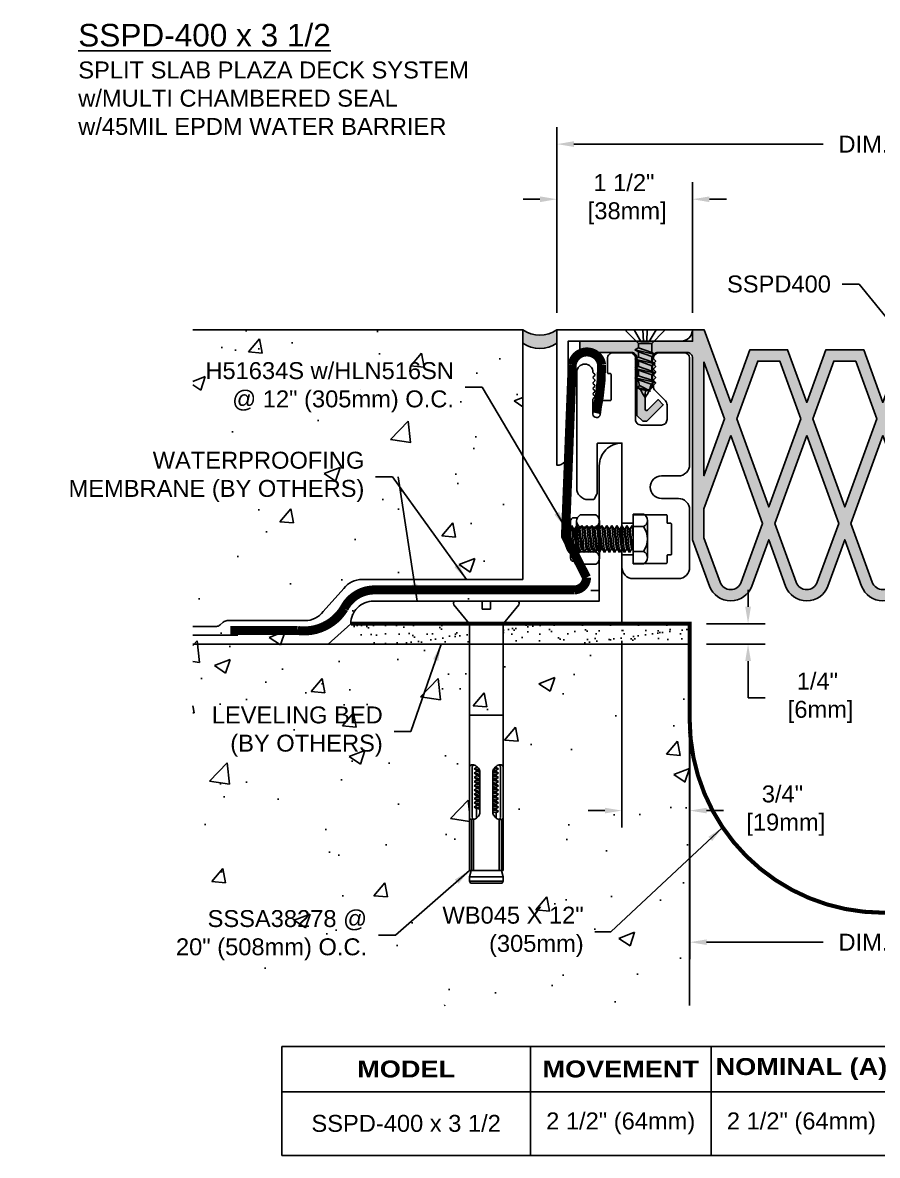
# Model space of a CAD drawing. Header units: inches. Extents: x -0.4 to 39.1, y 0 to 12.5.
# Drawn here: x -0.35 to 9.11, y 0 to 12.54 of the extents above; entities that cross this region are included whole.
import ezdxf

# ---------------------------------------------------------------- set-up
doc = ezdxf.new("R2010")
doc.units = ezdxf.units.IN
doc.header["$MEASUREMENT"] = 0
for name, color, linetype in [('Anchors', 4, 'Continuous'), ('Conditions', 1, 'Continuous'), ('Dimensions', 3, 'Continuous'), ('Fillers', 2, 'Continuous'), ('Metals', 7, 'Continuous'), ('Seal', 5, 'Continuous'), ('TABLE', 1, 'Continuous'), ('Text', 2, 'Continuous')]:
    doc.layers.add(name, color=color, linetype=linetype)
doc.styles.add('ARIAL', font='arial.ttf')
doc.styles.add('Arial Bold', font='')
doc.styles.get('Arial Bold').set_extended_font_data('Arial Black')
doc.dimstyles.new('Arial', dxfattribs={"dimtxt": 0.1875, "dimasz": 0.1875, "dimexe": 0.1875, "dimexo": 0.1875, "dimgap": 0.1875, "dimtad": 0, "dimtih": 1, "dimtoh": 1, "dimdec": 4, "dimzin": 0, "dimdsep": 46, "dimlunit": 4, "dimtxsty": 'ARIAL', "dimcen": 0.1875, "dimadec": 0, "dimazin": 0, "dimtfac": 1, "dimtdec": 4, "dimtofl": 0, "dimtmove": 0, "dimatfit": 3, "dimfxl": 0, "dimfrac": 2, "dimtolj": 1, "dimtzin": 0, "dimarcsym": 0})
pattern_1 = [(37.5, (-3.29211, 1.62013), (-0.0062993, 0.1926824), [0, -0.152, 0, -0.17, 0, -0.1625]), (7.5, (-3.29211, 1.62013), (0.1769777, 0.2822146), [0, -0.082, 0, -0.137, 0, -0.0525]), (327.5, (-3.41511, 1.62013), (0.3114142, 0.000566), [0, -0.05, 0, -0.18, 0, -0.235]), (317.5, (-3.41511, 1.62013), (0.3006127, 0.0877676), [0, -0.025, 0, -0.118, 0, -0.135])]

# ---------------------------------------------------------------- blocks, each defined once
blk = doc.blocks.new('PLZ1')
blk.add_lwpolyline([(0.265, 0, -0.414214), (0.275, -0.01), (0.275, -0.56, 0.131652), (0.276, -0.565), (0.308, -0.62, 0.267949), (0.317, -0.625), (0.375, -0.625, 0.414214), (0.5, -0.5), (0.5, 0.785, 1), (0.32, 0.785, -0.198912), (0.317, 0.778), (0.301, 0.762, 0.414214), (0.301, 0.748), (0.317, 0.732, -0.198912), (0.32, 0.725, -0.198912), (0.317, 0.718), (0.301, 0.702, 0.414214), (0.301, 0.688), (0.317, 0.672, -0.198912), (0.32, 0.665, -0.198912), (0.317, 0.658), (0.301, 0.642, 0.414214), (0.301, 0.628), (0.317, 0.612, -0.198912), (0.32, 0.605, -0.198912), (0.317, 0.598), (0.301, 0.582, 0.414214), (0.301, 0.568), (0.317, 0.552, -0.198912), (0.32, 0.545, -0.198912), (0.317, 0.538), (0.301, 0.522, 0.414214), (0.301, 0.508), (0.317, 0.492, -0.198912), (0.32, 0.485), (0.32, 0.322, -0.93609), (0.24, 0.317), (0.221, 0.461, 0.376062), (0.211, 0.47), (0.13, 0.47, -0.414214), (0.12, 0.48), (0.12, 0.76, -0.414214), (0.13, 0.77), (0.15, 0.77, 0.414214), (0.16, 0.78), (0.16, 0.937, 0.414214), (0.097, 1), (-0.088, 1, 0.414214), (-0.15, 0.937), (-0.15, 0.262, -0.414214), (-0.213, 0.2), (-0.438, 0.2, -0.414214), (-0.5, 0.262), (-0.5, 0.424, -0.198912), (-0.482, 0.468), (-0.368, 0.582, 0.198912), (-0.35, 0.626), (-0.35, 0.637, 0.198912), (-0.353, 0.645), (-0.369, 0.66, -0.414214), (-0.369, 0.675), (-0.353, 0.69, 0.198912), (-0.35, 0.697, 0.198912), (-0.353, 0.705), (-0.369, 0.72, -0.414214), (-0.369, 0.735), (-0.353, 0.75, 0.198912), (-0.35, 0.757, 0.198912), (-0.353, 0.765), (-0.369, 0.78, -0.414214), (-0.369, 0.795), (-0.353, 0.81, 0.198912), (-0.35, 0.817, 0.198912), (-0.353, 0.825), (-0.369, 0.84, -0.414214), (-0.369, 0.855), (-0.353, 0.87, 0.198912), (-0.35, 0.877, 0.198912), (-0.353, 0.885), (-0.369, 0.9, -0.414214), (-0.369, 0.915), (-0.353, 0.93, 0.198912), (-0.35, 0.937, 0.414214), (-0.413, 1), (-0.688, 1, 0.414214), (-0.75, 0.937), (-0.75, -0.238, 0.414214), (-0.625, -0.363), (-0.438, -0.363, -1), (-0.438, -0.613), (-0.625, -0.613, 0.414214), (-0.75, -0.737), (-0.75, -1.375, 0.414214), (-0.625, -1.5), (-0.125, -1.5, 0.414214), (0, -1.375), (0, -1.248, 0.414214), (-0.01, -1.238), (-0.115, -1.238, 0.414214), (-0.125, -1.248), (-0.125, -1.323, -0.414214), (-0.135, -1.333), (-0.49, -1.333, -0.414214), (-0.5, -1.323), (-0.5, -1.248, 0.414214), (-0.51, -1.238), (-0.54, -1.238, -0.414214), (-0.55, -1.228), (-0.55, -0.898, -0.414214), (-0.54, -0.888), (-0.51, -0.888, 0.414214), (-0.5, -0.878), (-0.5, -0.803, -0.414214), (-0.49, -0.793), (-0.135, -0.793, -0.414214), (-0.125, -0.803), (-0.125, -0.878, 0.414214), (-0.115, -0.888), (-0.01, -0.888, 0.414214), (0, -0.878), (0, -0.01, -0.414214), (0.01, 0)], format="xyb", close=True)
blk = doc.blocks.new('*D8')
at = {"layer": 'Defpoints', "color": 0}
for p in [(5.561, 10.586), (5.561, 9.141), (7.061, 9.141)]:
    blk.add_point(p, dxfattribs=at)
at = {"layer": 'Dimensions', "color": 0, "lineweight": -2}
for p, q in [((5.561, 9.328), (5.561, 10.773)), ((7.061, 9.328), (7.061, 10.773)), ((5.373, 10.586), (5.186, 10.586)), ((7.248, 10.586), (7.436, 10.586))]:
    blk.add_line(p, q, dxfattribs=at)
at = {"layer": 'Dimensions', "color": 0}
for points in [[(5.373, 10.617), (5.373, 10.554), (5.561, 10.586)], [(7.248, 10.617), (7.248, 10.554), (7.061, 10.586)]]:
    blk.add_solid(points, dxfattribs=at)
at = {"layer": 'Dimensions', "color": 0, "insert": (6.302, 10.586), "char_height": 0.1875, "attachment_point": 5, "style": 'ARIAL'}
blk.add_mtext('\\A1;1 1/2"\\P [38mm]', dxfattribs=at)
blk = doc.blocks.new('SSSA38278')
for p, q in [((-0.341, 0), (-0.045, 0)), ((-0.045, 0), (-0.045, -0.09)), ((0.045, 0), (0.341, 0)), ((0.045, 0), (0.045, -0.09)), ((-0.191, -0.246), (-0.36, -0.039)), ((-0.045, -0.09), (0.045, -0.09)), ((0.191, -0.246), (0.36, -0.039)), ((-0.187, -0.256), (-0.187, -2.982)), ((0.188, -0.256), (0.188, -2.982)), ((-0.187, -1.262), (0.188, -1.262)), ((-0.157, -1.843), (-0.157, -2.387)), ((-0.135, -1.857), (-0.108, -1.84)), ((-0.135, -1.857), (-0.089, -1.849)), ((-0.135, -1.857), (-0.108, -1.873)), ((-0.108, -1.83), (-0.108, -1.84)), ((-0.108, -1.84), (-0.098, -1.838)), ((-0.078, -1.867), (-0.108, -1.873)), ((-0.108, -1.873), (-0.108, -1.887)), ((-0.108, -1.887), (-0.073, -1.88)), ((0.108, -1.873), (0.072, -1.881)), ((0.078, -1.867), (0.135, -1.857)), ((0.093, -1.844), (0.108, -1.84)), ((0.108, -1.83), (0.108, -1.84)), ((0.135, -1.857), (0.108, -1.84)), ((0.135, -1.857), (0.108, -1.873)), ((0.108, -1.873), (0.108, -1.887)), ((0.158, -1.843), (0.158, -2.387)), ((-0.135, -1.904), (-0.108, -1.887)), ((-0.135, -1.904), (-0.071, -1.893)), ((-0.135, -1.904), (-0.108, -1.92)), ((-0.135, -1.951), (-0.108, -1.934)), ((-0.135, -1.951), (-0.07, -1.94)), ((-0.135, -1.951), (-0.108, -1.967)), ((-0.135, -1.998), (-0.108, -1.981)), ((-0.135, -1.998), (-0.07, -1.986)), ((-0.135, -1.998), (-0.108, -2.014)), ((-0.07, -1.912), (-0.108, -1.92)), ((-0.108, -1.92), (-0.108, -1.934)), ((-0.108, -1.934), (-0.07, -1.926)), ((-0.07, -1.959), (-0.108, -1.967)), ((-0.108, -1.967), (-0.108, -1.981)), ((-0.108, -1.981), (-0.07, -1.973)), ((-0.07, -2.006), (-0.108, -2.014)), ((-0.07, -1.896), (-0.07, -2.334)), ((0.071, -1.895), (0.108, -1.887)), ((0.071, -1.896), (0.071, -2.334)), ((0.071, -1.915), (0.135, -1.904)), ((0.071, -1.915), (0.135, -1.904)), ((0.108, -1.92), (0.071, -1.928)), ((0.071, -1.942), (0.108, -1.934)), ((0.071, -1.962), (0.135, -1.951)), ((0.108, -1.967), (0.071, -1.975)), ((0.071, -1.989), (0.108, -1.981)), ((0.071, -2.009), (0.135, -1.998)), ((0.135, -1.904), (0.108, -1.887)), ((0.135, -1.904), (0.108, -1.92)), ((0.108, -1.92), (0.108, -1.934)), ((0.135, -1.951), (0.108, -1.934)), ((0.135, -1.951), (0.108, -1.967)), ((0.108, -1.967), (0.108, -1.981)), ((0.135, -1.998), (0.108, -1.981)), ((0.135, -1.998), (0.108, -2.014)), ((-0.135, -2.044), (-0.108, -2.028)), ((-0.135, -2.044), (-0.07, -2.033)), ((-0.135, -2.044), (-0.108, -2.061)), ((-0.135, -2.091), (-0.108, -2.075)), ((-0.135, -2.091), (-0.07, -2.08)), ((-0.135, -2.091), (-0.108, -2.108)), ((-0.135, -2.138), (-0.108, -2.122)), ((-0.135, -2.138), (-0.07, -2.127)), ((-0.108, -2.014), (-0.108, -2.028)), ((-0.108, -2.028), (-0.07, -2.02)), ((-0.07, -2.053), (-0.108, -2.061)), ((-0.108, -2.061), (-0.108, -2.075)), ((-0.108, -2.075), (-0.07, -2.067)), ((-0.07, -2.1), (-0.108, -2.108)), ((-0.108, -2.108), (-0.108, -2.122)), ((-0.108, -2.122), (-0.07, -2.114)), ((0.108, -2.014), (0.071, -2.022)), ((0.071, -2.036), (0.108, -2.028)), ((0.071, -2.056), (0.135, -2.044)), ((0.108, -2.061), (0.071, -2.069)), ((0.071, -2.083), (0.108, -2.075)), ((0.071, -2.103), (0.135, -2.091)), ((0.108, -2.108), (0.071, -2.116)), ((0.071, -2.13), (0.108, -2.122)), ((0.108, -2.014), (0.108, -2.028)), ((0.135, -2.044), (0.108, -2.028)), ((0.135, -2.044), (0.108, -2.061)), ((0.108, -2.061), (0.108, -2.075)), ((0.135, -2.091), (0.108, -2.075)), ((0.135, -2.091), (0.108, -2.108)), ((0.108, -2.108), (0.108, -2.122)), ((0.135, -2.138), (0.108, -2.122)), ((-0.135, -2.138), (-0.108, -2.155)), ((-0.135, -2.185), (-0.108, -2.169)), ((-0.135, -2.185), (-0.07, -2.174)), ((-0.135, -2.185), (-0.108, -2.202)), ((-0.135, -2.232), (-0.108, -2.215)), ((-0.135, -2.232), (-0.07, -2.221)), ((-0.135, -2.232), (-0.108, -2.248)), ((-0.07, -2.147), (-0.108, -2.155)), ((-0.108, -2.155), (-0.108, -2.169)), ((-0.108, -2.169), (-0.07, -2.16)), ((-0.07, -2.193), (-0.108, -2.202)), ((-0.108, -2.202), (-0.108, -2.215)), ((-0.108, -2.215), (-0.07, -2.207)), ((-0.07, -2.24), (-0.108, -2.248)), ((-0.108, -2.248), (-0.108, -2.262)), ((-0.108, -2.262), (-0.07, -2.254)), ((0.071, -2.149), (0.135, -2.138)), ((0.108, -2.155), (0.071, -2.163)), ((0.071, -2.177), (0.108, -2.169)), ((0.071, -2.196), (0.135, -2.185)), ((0.108, -2.202), (0.071, -2.21)), ((0.071, -2.224), (0.108, -2.215)), ((0.071, -2.243), (0.135, -2.232)), ((0.108, -2.248), (0.071, -2.257)), ((0.135, -2.138), (0.108, -2.155)), ((0.108, -2.155), (0.108, -2.169)), ((0.135, -2.185), (0.108, -2.169)), ((0.135, -2.185), (0.108, -2.202)), ((0.108, -2.202), (0.108, -2.215)), ((0.135, -2.232), (0.108, -2.215)), ((0.135, -2.232), (0.108, -2.248)), ((0.108, -2.248), (0.108, -2.262)), ((-0.135, -2.279), (-0.108, -2.262)), ((-0.135, -2.279), (-0.07, -2.268)), ((-0.135, -2.279), (-0.108, -2.295)), ((-0.135, -2.326), (-0.108, -2.309)), ((-0.135, -2.326), (-0.07, -2.315)), ((-0.135, -2.326), (-0.108, -2.342)), ((-0.07, -2.287), (-0.108, -2.295)), ((-0.108, -2.295), (-0.108, -2.309)), ((-0.108, -2.309), (-0.07, -2.301)), ((-0.07, -2.334), (-0.108, -2.342)), ((-0.108, -2.342), (-0.108, -2.401)), ((0.071, -2.27), (0.108, -2.262)), ((0.071, -2.29), (0.135, -2.279)), ((0.108, -2.295), (0.071, -2.303)), ((0.135, -2.279), (0.108, -2.262)), ((0.135, -2.279), (0.108, -2.295)), ((0.108, -2.295), (0.108, -2.401)), ((-0.166, -2.42), (-0.166, -2.982)), ((-0.143, -2.42), (-0.143, -2.982)), ((0.143, -2.42), (0.143, -2.982)), ((0.166, -2.42), (0.166, -2.982)), ((-0.187, -3.053), (-0.168, -2.982)), ((-0.187, -2.982), (0.188, -2.982)), ((0.168, -2.982), (0.188, -3.053)), ((-0.187, -3.053), (0.188, -3.053)), ((-0.187, -3.053), (-0.187, -3.099)), ((-0.187, -3.099), (0.188, -3.099)), ((-0.187, -3.099), (-0.174, -3.123)), ((-0.174, -3.123), (0.174, -3.123)), ((0.188, -3.099), (0.174, -3.123)), ((0.188, -3.053), (0.188, -3.099))]:
    blk.add_line(p, q)
for centre, radius, start, end in [((-0.341, -0.024), 0.0239, 90, 219.032), ((0.341, -0.024), 0.0239, 320.968, 90), ((-0.202, -0.256), 0.015, 0, 39.1666), ((0.203, -0.256), 0.015, 140.8334, 180), ((-0.159, -1.839), 0.0276, 135, 168.9394), ((-0.135, -1.843), 0.0524, 168.9394, 180), ((-0.159, -1.839), 0.0276, 101.0606, 135), ((-0.155, -1.863), 0.0524, 76.6123, 101.0606), ((-0.129, -1.839), 0.0276, 135, 168.9394), ((-0.105, -1.843), 0.0524, 168.9394, 180), ((-0.129, -1.839), 0.0276, 110.9085, 135), ((-0.161, -1.888), 0.0783, 59.3028, 76.6123), ((-0.179, -1.919), 0.114, 45, 59.3028), ((-0.179, -1.919), 0.114, 30.6972, 45), ((-0.148, -1.901), 0.0783, 13.3877, 30.6972), ((0.148, -1.901), 0.0783, 149.3028, 166.6123), ((0.179, -1.919), 0.114, 135, 149.3028), ((0.179, -1.919), 0.114, 120.6972, 135), ((0.161, -1.888), 0.0783, 103.3877, 120.6972), ((0.129, -1.839), 0.0276, 45, 69.0915), ((0.155, -1.863), 0.0524, 78.9394, 103.3877), ((0.129, -1.839), 0.0276, 11.0606, 45), ((0.105, -1.843), 0.0524, 360, 11.0606), ((0.159, -1.839), 0.0276, 45, 78.9394), ((0.159, -1.839), 0.0276, 11.0606, 45), ((0.135, -1.843), 0.0524, 0, 11.0606), ((-0.123, -1.895), 0.0524, 358.2993, 13.3877), ((0.123, -1.895), 0.0524, 166.6123, 181.7007), ((-0.179, -2.311), 0.114, 315, 329.3028), ((-0.148, -2.329), 0.0783, 329.3028, 346.6123), ((-0.123, -2.335), 0.0524, 346.6123, 1.7007), ((0.123, -2.335), 0.0524, 178.2993, 193.3877), ((0.148, -2.329), 0.0783, 193.3877, 210.6972), ((0.179, -2.311), 0.114, 210.6972, 225), ((-0.135, -2.387), 0.0524, 180, 191.0606), ((-0.159, -2.392), 0.0276, 191.0606, 225), ((-0.159, -2.392), 0.0276, 225, 258.9394), ((-0.155, -2.367), 0.0524, 258.9394, 283.3877), ((-0.105, -2.387), 0.0524, 180, 191.0606), ((-0.129, -2.392), 0.0276, 191.0606, 225), ((-0.129, -2.392), 0.0276, 225, 249.0915), ((-0.161, -2.342), 0.0783, 283.3877, 300.6972), ((-0.179, -2.311), 0.114, 300.6972, 315), ((0.179, -2.311), 0.114, 225, 239.3028), ((0.161, -2.342), 0.0783, 239.3028, 256.6123), ((0.129, -2.392), 0.0276, 290.9085, 315), ((0.155, -2.367), 0.0524, 256.6123, 281.0606), ((0.129, -2.392), 0.0276, 315, 348.9394), ((0.105, -2.387), 0.0524, 348.9394, 0), ((0.159, -2.392), 0.0276, 281.0606, 315), ((0.159, -2.392), 0.0276, 315, 348.9394), ((0.135, -2.387), 0.0524, 348.9394, 360)]:
    blk.add_arc(centre, radius, start, end)
blk = doc.blocks.new('*D9')
at = {"layer": 'Defpoints', "color": 0}
for p in [(12.78, 11.196), (5.561, 9.141), (12.78, 9.141)]:
    blk.add_point(p, dxfattribs=at)
at = {"layer": 'Dimensions', "color": 0, "lineweight": -2}
for p, q in [((5.561, 9.328), (5.561, 11.384)), ((12.78, 9.328), (12.78, 11.384)), ((5.748, 11.196), (8.506, 11.196)), ((12.592, 11.196), (9.835, 11.196))]:
    blk.add_line(p, q, dxfattribs=at)
at = {"layer": 'Dimensions', "color": 0}
for points in [[(5.748, 11.228), (5.748, 11.165), (5.561, 11.196)], [(12.592, 11.228), (12.592, 11.165), (12.78, 11.196)]]:
    blk.add_solid(points, dxfattribs=at)
at = {"layer": 'Dimensions', "color": 0, "insert": (9.17, 11.196), "char_height": 0.1875, "attachment_point": 5, "style": 'ARIAL'}
blk.add_mtext('\\A1;DIM. "B"', dxfattribs=at)
blk = doc.blocks.new('*D10')
at = {"layer": 'Defpoints', "color": 0}
for p in [(7.03, 5.038), (11.311, 5.038), (11.311, 2.36)]:
    blk.add_point(p, dxfattribs=at)
at = {"layer": 'Dimensions', "color": 0, "lineweight": -2}
for p, q in [((7.03, 4.851), (7.03, 2.173)), ((11.311, 4.851), (11.311, 2.173)), ((7.217, 2.36), (8.506, 2.36)), ((11.123, 2.36), (9.835, 2.36))]:
    blk.add_line(p, q, dxfattribs=at)
at = {"layer": 'Dimensions', "color": 0}
for points in [[(7.217, 2.391), (7.217, 2.329), (7.03, 2.36)], [(11.123, 2.391), (11.123, 2.329), (11.311, 2.36)]]:
    blk.add_solid(points, dxfattribs=at)
at = {"layer": 'Dimensions', "color": 0, "insert": (9.17, 2.36), "char_height": 0.1875, "attachment_point": 5, "style": 'ARIAL'}
blk.add_mtext('\\A1;DIM. "A"', dxfattribs=at)
blk = doc.blocks.new('*D13')
at = {"layer": 'Defpoints', "color": 0}
for p in [(7.03, 5.886), (7.676, 5.886), (7.03, 5.661)]:
    blk.add_point(p, dxfattribs=at)
at = {"layer": 'Dimensions', "color": 0, "lineweight": -2}
for p, q in [((7.676, 6.073), (7.676, 6.261)), ((7.217, 5.886), (7.864, 5.886)), ((7.217, 5.661), (7.864, 5.661)), ((7.676, 5.473), (7.676, 5.286)), ((7.676, 5.066), (7.676, 5.286)), ((7.864, 5.066), (7.676, 5.066))]:
    blk.add_line(p, q, dxfattribs=at)
at = {"layer": 'Dimensions', "color": 0}
for points in [[(7.645, 6.073), (7.708, 6.073), (7.676, 5.886)], [(7.645, 5.473), (7.708, 5.473), (7.676, 5.661)]]:
    blk.add_solid(points, dxfattribs=at)
at = {"layer": 'Dimensions', "color": 0, "insert": (8.443, 5.066), "char_height": 0.1875, "attachment_point": 5, "style": 'ARIAL'}
blk.add_mtext('\\A1;1/4"\\P [6mm]', dxfattribs=at)
blk = doc.blocks.new('*D11')
at = {"layer": 'Defpoints', "color": 0}
for p in [(6.28, 5.886), (7.03, 5.886), (6.28, 3.817)]:
    blk.add_point(p, dxfattribs=at)
at = {"layer": 'Dimensions', "color": 0, "lineweight": -2}
for p, q in [((6.28, 5.698), (6.28, 3.63)), ((7.03, 5.698), (7.03, 3.63)), ((6.092, 3.817), (5.905, 3.817)), ((7.217, 3.817), (7.405, 3.817))]:
    blk.add_line(p, q, dxfattribs=at)
at = {"layer": 'Dimensions', "color": 0}
for points in [[(6.092, 3.848), (6.092, 3.786), (6.28, 3.817)], [(7.217, 3.848), (7.217, 3.786), (7.03, 3.817)]]:
    blk.add_solid(points, dxfattribs=at)
at = {"layer": 'Dimensions', "color": 0, "insert": (8.057, 3.817), "char_height": 0.1875, "attachment_point": 5, "style": 'ARIAL'}
blk.add_mtext('\\A1;3/4"\\P [19mm]', dxfattribs=at)
blk = doc.blocks.new('CSA3X2X14')
at = {"layer": 'Metals'}
blk.add_lwpolyline([(0.25, 1.75, 0.414214), (0, 2), (0, 0), (3, 0, 0.414214), (2.75, 0.25), (0.25, 0.25)], format="xyb", close=True, dxfattribs=at)
blk = doc.blocks.new('SSA112X112X18')
blk.add_lwpolyline([(0, 0), (-1.5, 0), (-1.5, -1.5, 0.414214), (-1.375, -1.375), (-1.375, -0.125), (-0.125, -0.125, 0.414214)], format="xyb", close=True)
blk = doc.blocks.new('FSM1434S')
for p, q in [((0.202, 0), (-0.202, 0)), ((-0.122, 0), (-0.046, -0.132)), ((-0.024, 0), (-0.019, -0.132)), ((0.024, 0), (0.019, -0.132)), ((0.122, 0), (0.046, -0.132)), ((-0.209, -0.016), (-0.075, -0.154)), ((0.209, -0.016), (0.075, -0.154)), ((-0.112, -0.221), (-0.075, -0.2)), ((0.113, -0.273), (-0.112, -0.221)), ((-0.112, -0.221), (-0.075, -0.243)), ((-0.075, -0.154), (0.075, -0.154)), ((-0.075, -0.154), (-0.075, -0.2)), ((0.075, -0.251), (-0.075, -0.2)), ((-0.075, -0.243), (-0.075, -0.246)), ((-0.075, -0.243), (-0.075, -0.303)), ((-0.075, -0.243), (0.075, -0.295)), ((-0.046, -0.132), (0.046, -0.132)), ((0.075, -0.154), (0.075, -0.251)), ((-0.112, -0.325), (-0.075, -0.303)), ((0.113, -0.376), (-0.112, -0.325)), ((-0.112, -0.325), (-0.075, -0.346)), ((0.075, -0.354), (-0.075, -0.303)), ((-0.075, -0.346), (0.075, -0.398)), ((-0.075, -0.346), (-0.075, -0.406)), ((0.113, -0.273), (0.075, -0.251)), ((0.113, -0.273), (0.075, -0.295)), ((0.075, -0.295), (0.075, -0.298)), ((0.075, -0.295), (0.075, -0.354)), ((0.113, -0.376), (0.075, -0.354)), ((0.113, -0.376), (0.075, -0.398)), ((-0.112, -0.428), (-0.075, -0.406)), ((0.113, -0.479), (-0.112, -0.428)), ((-0.112, -0.428), (-0.075, -0.449)), ((0.075, -0.458), (-0.075, -0.406)), ((-0.075, -0.509), (-0.075, -0.449)), ((-0.075, -0.449), (0.075, -0.501)), ((0.075, -0.398), (0.075, -0.458)), ((0.113, -0.479), (0.075, -0.458)), ((0.113, -0.479), (0.075, -0.501)), ((0.075, -0.524), (0.075, -0.501)), ((-0.112, -0.531), (-0.075, -0.509)), ((0.105, -0.581), (-0.112, -0.531)), ((-0.112, -0.531), (-0.075, -0.553)), ((-0.089, -0.64), (-0.063, -0.619)), ((0.073, -0.56), (-0.075, -0.509)), ((-0.075, -0.553), (0.067, -0.602)), ((0.058, -0.681), (-0.063, -0.619)), ((0.105, -0.581), (0.067, -0.602)), ((0.105, -0.581), (0.073, -0.56)), ((0.058, -0.681), (-0.089, -0.64)), ((-0.089, -0.64), (-0.051, -0.661)), ((-0.051, -0.661), (0.058, -0.681))]:
    blk.add_line(p, q)
for centre, radius, start, end in [((-0.202, -0.01), 0.0096, 90, 224.3206), ((0.202, -0.01), 0.0096, 315.6794, 90), ((0.298, -0.526), 0.373, 184.1974, 194.4309), ((-0.298, -0.526), 0.373, 336.5004, 348.2654), ((-0.298, -0.526), 0.373, 354.6624, 0.1882), ((0.298, -0.526), 0.373, 201.2487, 216.9667), ((-0.298, -0.526), 0.373, 323.0333, 335.8104)]:
    blk.add_arc(centre, radius, start, end)
blk = doc.blocks.new('Sealant')
blk.add_hatch(color=253).paths.add_polyline_path([(0.378, -0.15), (0.378, 0, -0.311287), (0, 0), (0, -0.15, 0.311287)])
for centre in [(0.189, 0.274), (0.189, 0.125)]:
    blk.add_arc(centre, 0.333, 235.4186, 304.5814)
blk = doc.blocks.new('HLN516SN')
for p, q in [((-0.242, 0.244), (-0.242, 0.283)), ((-0.205, 0.32), (0.205, 0.32)), ((-0.205, 0.253), (0.205, 0.253)), ((0.242, 0.244), (0.242, 0.283)), ((-0.274, 0.213), (-0.274, 0.04)), ((-0.137, 0.04), (-0.137, 0.213)), ((0.137, 0.04), (0.137, 0.213)), ((0.274, 0.213), (0.274, 0.04)), ((-0.205, 0), (0.205, 0))]:
    blk.add_line(p, q)
for centre, radius, start, end in [((-0.205, 0.175), 0.0783, 29.0208, 150.9792), ((-0.205, 0.283), 0.037, 90, 180), ((0, 0.001), 0.253, 57.1911, 122.8089), ((0.205, 0.175), 0.0783, 29.0208, 150.9792), ((0.205, 0.283), 0.037, 0, 90), ((-0.205, 0.078), 0.0783, 209.0208, 330.9792), ((0, 0.253), 0.253, 237.1911, 302.8089), ((0.205, 0.078), 0.0783, 209.0208, 330.9792)]:
    blk.add_arc(centre, radius, start, end)
blk = doc.blocks.new('H51634S')
for p, q in [((-0.206, 0.158), (0.206, 0.158)), ((-0.275, 0.114), (-0.275, 0)), ((-0.275, 0), (0.275, 0)), ((-0.15, -0.013), (-0.127, 0)), ((-0.15, -0.013), (-0.008, 0)), ((-0.138, 0), (-0.138, 0.114)), ((0.124, 0), (0.113, -0.007)), ((0.137, 0), (0.137, 0.114)), ((0.275, 0.114), (0.275, 0)), ((-0.15, -0.013), (-0.113, -0.034)), ((-0.15, -0.069), (0.15, -0.041)), ((-0.15, -0.069), (-0.113, -0.047)), ((-0.15, -0.069), (-0.113, -0.09)), ((-0.15, -0.124), (0.15, -0.096)), ((-0.15, -0.124), (-0.113, -0.103)), ((-0.15, -0.124), (-0.113, -0.145)), ((0.113, -0.007), (-0.113, -0.034)), ((-0.113, -0.047), (0.113, -0.02)), ((-0.113, -0.047), (-0.113, -0.034)), ((0.113, -0.062), (-0.113, -0.09)), ((-0.113, -0.103), (0.113, -0.075)), ((-0.113, -0.103), (-0.113, -0.09)), ((0.113, -0.118), (-0.113, -0.145)), ((0.113, -0.02), (0.113, -0.007)), ((0.15, -0.041), (0.113, -0.02)), ((0.15, -0.041), (0.113, -0.062)), ((0.113, -0.075), (0.113, -0.062)), ((0.15, -0.096), (0.113, -0.075)), ((0.15, -0.096), (0.113, -0.118)), ((0.113, -0.131), (0.113, -0.118)), ((-0.15, -0.18), (0.15, -0.152)), ((-0.15, -0.18), (-0.113, -0.159)), ((-0.15, -0.18), (-0.113, -0.201)), ((-0.15, -0.235), (0.15, -0.208)), ((-0.15, -0.235), (-0.113, -0.214)), ((-0.15, -0.235), (-0.113, -0.257)), ((-0.113, -0.159), (0.113, -0.131)), ((-0.113, -0.159), (-0.113, -0.145)), ((0.113, -0.173), (-0.113, -0.201)), ((-0.113, -0.214), (0.113, -0.186)), ((-0.113, -0.214), (-0.113, -0.201)), ((0.113, -0.229), (-0.113, -0.257)), ((-0.113, -0.27), (0.113, -0.242)), ((0.15, -0.152), (0.113, -0.131)), ((0.15, -0.152), (0.113, -0.173)), ((0.113, -0.186), (0.113, -0.173)), ((0.15, -0.208), (0.113, -0.186)), ((0.15, -0.208), (0.113, -0.229)), ((0.113, -0.242), (0.113, -0.229)), ((0.15, -0.263), (0.113, -0.242)), ((-0.15, -0.291), (0.15, -0.263)), ((-0.15, -0.291), (-0.113, -0.27)), ((-0.15, -0.291), (-0.113, -0.312)), ((-0.15, -0.346), (0.15, -0.319)), ((-0.15, -0.346), (-0.113, -0.325)), ((-0.15, -0.346), (-0.113, -0.368)), ((-0.15, -0.402), (0.15, -0.374)), ((-0.113, -0.27), (-0.113, -0.257)), ((0.113, -0.284), (-0.113, -0.312)), ((-0.113, -0.325), (0.113, -0.297)), ((-0.113, -0.325), (-0.113, -0.312)), ((0.113, -0.34), (-0.113, -0.368)), ((-0.113, -0.381), (0.113, -0.353)), ((-0.113, -0.381), (-0.113, -0.368)), ((0.15, -0.263), (0.113, -0.284)), ((0.113, -0.297), (0.113, -0.284)), ((0.15, -0.319), (0.113, -0.297)), ((0.15, -0.319), (0.113, -0.34)), ((0.113, -0.353), (0.113, -0.34)), ((0.15, -0.374), (0.113, -0.353)), ((0.15, -0.374), (0.113, -0.395)), ((-0.15, -0.402), (-0.113, -0.381)), ((-0.15, -0.402), (-0.113, -0.423)), ((-0.15, -0.458), (0.15, -0.43)), ((-0.15, -0.458), (-0.113, -0.436)), ((-0.15, -0.458), (-0.113, -0.479)), ((-0.15, -0.513), (0.15, -0.485)), ((-0.15, -0.513), (-0.113, -0.492)), ((0.113, -0.395), (-0.113, -0.423)), ((-0.113, -0.436), (0.113, -0.409)), ((-0.113, -0.436), (-0.113, -0.423)), ((0.113, -0.451), (-0.113, -0.479)), ((-0.113, -0.492), (0.113, -0.464)), ((-0.113, -0.492), (-0.113, -0.479)), ((0.113, -0.409), (0.113, -0.395)), ((0.15, -0.43), (0.113, -0.409)), ((0.15, -0.43), (0.113, -0.451)), ((0.113, -0.464), (0.113, -0.451)), ((0.15, -0.485), (0.113, -0.464)), ((0.15, -0.485), (0.113, -0.507)), ((-0.15, -0.513), (-0.113, -0.534)), ((-0.15, -0.569), (0.15, -0.541)), ((-0.15, -0.569), (-0.113, -0.547)), ((-0.15, -0.569), (-0.113, -0.59)), ((-0.15, -0.624), (0.15, -0.596)), ((-0.15, -0.624), (-0.113, -0.603)), ((-0.15, -0.624), (-0.113, -0.645)), ((0.113, -0.507), (-0.113, -0.534)), ((-0.113, -0.547), (0.113, -0.52)), ((-0.113, -0.547), (-0.113, -0.534)), ((0.113, -0.562), (-0.113, -0.59)), ((-0.113, -0.603), (0.113, -0.575)), ((-0.113, -0.603), (-0.113, -0.59)), ((0.113, -0.618), (-0.113, -0.645)), ((0.113, -0.52), (0.113, -0.507)), ((0.15, -0.541), (0.113, -0.52)), ((0.15, -0.541), (0.113, -0.562)), ((0.113, -0.575), (0.113, -0.562)), ((0.15, -0.596), (0.113, -0.575)), ((0.15, -0.596), (0.113, -0.618)), ((0.113, -0.631), (0.113, -0.618)), ((-0.15, -0.68), (0.15, -0.652)), ((-0.15, -0.68), (-0.113, -0.659)), ((-0.15, -0.68), (-0.113, -0.701)), ((-0.15, -0.735), (0.15, -0.708)), ((-0.15, -0.735), (-0.113, -0.714)), ((-0.15, -0.735), (-0.124, -0.75)), ((-0.124, -0.75), (0.06, -0.75)), ((-0.113, -0.659), (0.113, -0.631)), ((-0.113, -0.659), (-0.113, -0.645)), ((0.113, -0.673), (-0.113, -0.701)), ((-0.113, -0.714), (0.113, -0.686)), ((-0.113, -0.714), (-0.113, -0.701)), ((0.113, -0.729), (-0.06, -0.75)), ((0.113, -0.729), (0.06, -0.75)), ((0.15, -0.652), (0.113, -0.631)), ((0.15, -0.652), (0.113, -0.673)), ((0.113, -0.686), (0.113, -0.673)), ((0.15, -0.708), (0.113, -0.686)), ((0.15, -0.708), (0.113, -0.729))]:
    blk.add_line(p, q)
for centre, radius, start, end in [((-0.206, 0.083), 0.0757, 24.7615, 155.2385), ((0, -0.078), 0.237, 54.5107, 125.4893), ((0.206, 0.083), 0.0757, 24.7615, 155.2385)]:
    blk.add_arc(centre, radius, start, end)
for p in [(-0.113, -0.047), (-0.113, -0.103), (-0.113, -0.159), (-0.113, -0.214), (-0.113, -0.27), (-0.113, -0.325), (-0.113, -0.381), (-0.113, -0.436), (-0.113, -0.492), (-0.113, -0.547), (-0.113, -0.603), (-0.113, -0.659), (-0.113, -0.714)]:
    blk.add_point(p)
blk = doc.blocks.new('*T12')
at = {"layer": 'TABLE', "color": 0, "linetype": 'ByBlock', "lineweight": -2}
for p, q in [((0, 0), (12.75, 0)), ((0, 0), (0, -1.205)), ((2.75, 0), (2.75, -1.205)), ((4.75, 0), (4.75, -1.205)), ((6.75, 0), (6.75, -1.205)), ((8.75, 0), (8.75, -1.205)), ((10.75, 0), (10.75, -1.205)), ((12.75, 0), (12.75, -1.205)), ((0, -0.5), (12.75, -0.5)), ((0, -1.205), (12.75, -1.205))]:
    blk.add_line(p, q, dxfattribs=at)
at = {"layer": 'TABLE', "color": 2, "char_height": 0.1875, "attachment_point": 5}
for s, insert, width, style in [('{\\fArial Black|b0|i0|c0|p34;NOMINAL (A)}', (5.75, -0.25), 1.88, 'Arial Bold'), ('{\\fArial Black|b0|i0|c0|p34;MIN (A)}', (7.75, -0.25), 1.88, 'Arial Bold'), ('{\\fArial Black|b0|i0|c0|p34;MAX (A)}', (9.75, -0.25), 1.88, 'Arial Bold'), ('NOMINAL (B)', (11.75, -0.25), 1.88, 'Arial Bold'), ('{\\fArial Black|b0|i0|c0|p34;MODEL}', (1.375, -0.25), 2.63, 'Arial Bold'), ('{\\fArial Black|b0|i0|c0|p34;MOVEMENT}', (3.75, -0.25), 1.88, 'Arial Bold'), ('SSPD-400 x 3 1/2', (1.375, -0.852), 2.63, 'ARIAL'), ('2 1/2" (64mm)', (3.75, -0.852), 1.88, 'ARIAL'), ('2 1/2" (64mm)', (5.75, -0.852), 1.88, 'ARIAL'), ('1 1/2" (38mm)', (7.75, -0.852), 1.88, 'ARIAL'), ('4" (102mm)', (9.75, -0.852), 1.88, 'ARIAL'), ('5 1/2" (140mm)', (11.75, -0.852), 1.88, 'ARIAL')]:
    blk.add_mtext(s, dxfattribs=dict(at, insert=insert, width=width, style=style))
blk = doc.blocks.new('SSPD400')
h = blk.add_hatch(color=256)
h.paths.add_polyline_path([(1.893, 0.03), (1.475, 0.03), (1.263, -0.552), (1.051, 0.03), (0.633, 0.03), (0.421, -0.552), (0.129, 0.25), (0, 0.25), (0, 0.125), (-1.25, 0.125), (-1.25, 0), (-0.679, 0, -0.414214), (-0.616, -0.063), (-0.616, -0.697), (-0.553, -0.76), (-0.508, -0.76), (-0.326, -0.578), (-0.382, -0.521), (-0.5, -0.639, -0.668179), (-0.526, -0.629), (-0.526, -0.45, -0.414214), (-0.486, -0.41, 0.414214), (-0.446, -0.37), (-0.446, -0.063, -0.414214), (-0.383, 0), (-0.063, 0, -0.414214), (0, -0.063), (0, -2.074), (0.186, -2.586, 0.315299), (0.421, -2.75, 0.315299), (0.656, -2.586), (0.842, -2.074), (1.028, -2.586, 0.315299), (1.263, -2.75, 0.315299), (1.498, -2.586), (1.684, -2.074), (1.87, -2.586, 0.315299), (2.105, -2.75, 0.315299), (2.34, -2.586), (2.526, -2.074), (2.712, -2.586, 0.315299), (2.947, -2.75, 0.315299), (3.182, -2.586), (3.368, -2.074), (3.554, -2.586, 0.315299), (3.789, -2.75, 0.315299), (4.024, -2.586), (4.21, -2.074), (4.21, -0.063, -0.414214), (4.273, 0), (4.593, 0, -0.414214), (4.656, -0.063), (4.656, -0.37, 0.414214), (4.696, -0.41, -0.414214), (4.736, -0.45), (4.736, -0.629, -0.668179), (4.71, -0.639), (4.592, -0.521), (4.536, -0.578), (4.718, -0.76), (4.763, -0.76), (4.826, -0.697), (4.826, -0.063, -0.414214), (4.889, 0), (5.46, 0), (5.46, 0.125), (4.21, 0.125), (4.21, 0.25), (4.081, 0.25), (3.789, -0.552), (3.577, 0.03), (3.159, 0.03), (2.947, -0.552), (2.735, 0.03), (2.317, 0.03), (2.105, -0.552)])
h.paths.add_polyline_path([(1.806, -0.095), (2.038, -0.735), (1.684, -1.709), (1.33, -0.735), (1.562, -0.095)], flags=16)
h.paths.add_polyline_path([(1.196, -0.735), (0.842, -1.709), (0.488, -0.735), (0.72, -0.095), (0.964, -0.095)], flags=16)
h.paths.add_polyline_path([(2.404, -0.095), (2.648, -0.095), (2.88, -0.735), (2.526, -1.709), (2.172, -0.735)], flags=16)
h.paths.add_polyline_path([(1.263, -0.918), (1.617, -1.892), (1.38, -2.543, -0.315299), (1.263, -2.625, -0.315299), (1.146, -2.543), (0.909, -1.892)], flags=16)
h.paths.add_polyline_path([(2.105, -0.918), (2.459, -1.892), (2.222, -2.543, -0.315299), (2.105, -2.625, -0.315299), (1.988, -2.543), (1.751, -1.892)], flags=16)
h.paths.add_polyline_path([(0.354, -0.735), (0.125, -1.365), (0.125, -0.104)], flags=16)
h.paths.add_polyline_path([(0.421, -0.918), (0.775, -1.892), (0.538, -2.543, -0.315299), (0.421, -2.625, -0.315299), (0.304, -2.543), (0.125, -2.052), (0.125, -1.731)], flags=16)
h.paths.add_polyline_path([(3.246, -0.095), (3.49, -0.095), (3.722, -0.735), (3.368, -1.709), (3.014, -0.735)], flags=16)
h.paths.add_polyline_path([(2.947, -0.918), (3.301, -1.892), (3.064, -2.543, -0.315299), (2.947, -2.625, -0.315299), (2.83, -2.543), (2.593, -1.892)], flags=16)
h.paths.add_polyline_path([(3.789, -0.918), (4.085, -1.731), (4.085, -2.052), (3.906, -2.543, -0.315299), (3.789, -2.625, -0.315299), (3.672, -2.543), (3.435, -1.892)], flags=16)
h.paths.add_polyline_path([(3.856, -0.735), (4.085, -0.104), (4.085, -1.365)], flags=16)
for points in [[(4.21, -0.063, -0.414214), (4.273, 0), (4.593, 0, -0.414214), (4.656, -0.063), (4.656, -0.37, 0.414214), (4.696, -0.41, -0.414214), (4.736, -0.45), (4.736, -0.629, -0.668179), (4.71, -0.639), (4.592, -0.521), (4.536, -0.578), (4.718, -0.76), (4.763, -0.76), (4.826, -0.697), (4.826, -0.063, -0.414214), (4.889, 0), (5.46, 0), (5.46, 0.125), (4.21, 0.125), (4.21, 0.25), (4.081, 0.25), (3.789, -0.552), (3.577, 0.03), (3.159, 0.03), (2.947, -0.552), (2.735, 0.03), (2.317, 0.03), (2.105, -0.552), (1.893, 0.03), (1.475, 0.03), (1.263, -0.552), (1.051, 0.03), (0.633, 0.03), (0.421, -0.552), (0.129, 0.25), (0, 0.25), (0, 0.125), (-1.25, 0.125), (-1.25, 0), (-0.679, 0, -0.414214), (-0.616, -0.063), (-0.616, -0.697), (-0.553, -0.76), (-0.508, -0.76), (-0.326, -0.578), (-0.382, -0.521), (-0.5, -0.639, -0.668179), (-0.526, -0.629), (-0.526, -0.45, -0.414214), (-0.486, -0.41, 0.414214), (-0.446, -0.37), (-0.446, -0.063, -0.414214), (-0.383, 0), (-0.063, 0, -0.414214), (0, -0.063), (0, -2.074), (0.186, -2.586, 0.315299), (0.421, -2.75, 0.315299), (0.656, -2.586), (0.842, -2.074), (1.028, -2.586, 0.315299), (1.263, -2.75, 0.315299), (1.498, -2.586), (1.684, -2.074), (1.87, -2.586, 0.315299), (2.105, -2.75, 0.315299), (2.34, -2.586), (2.526, -2.074), (2.712, -2.586, 0.315299), (2.947, -2.75, 0.315299), (3.182, -2.586), (3.368, -2.074), (3.554, -2.586, 0.315299), (3.789, -2.75, 0.315299), (4.024, -2.586), (4.21, -2.074)], [(0.421, -0.918), (0.125, -1.731), (0.125, -2.052), (0.304, -2.543, 0.315299), (0.421, -2.625, 0.315299), (0.538, -2.543), (0.775, -1.892)], [(1.263, -0.918), (0.909, -1.892), (1.146, -2.543, 0.315299), (1.263, -2.625, 0.315299), (1.38, -2.543), (1.617, -1.892)], [(2.105, -0.918), (1.751, -1.892), (1.988, -2.543, 0.315299), (2.105, -2.625, 0.315299), (2.222, -2.543), (2.459, -1.892)], [(2.947, -0.918), (2.593, -1.892), (2.83, -2.543, 0.315299), (2.947, -2.625, 0.315299), (3.064, -2.543), (3.301, -1.892)], [(4.085, -1.731), (3.789, -0.918), (3.435, -1.892), (3.672, -2.543, 0.315299), (3.789, -2.625, 0.315299), (3.906, -2.543), (4.085, -2.052)]]:
    blk.add_lwpolyline(points, format="xyb", close=True)
for points in [[(0.125, -0.104), (0.125, -1.365), (0.354, -0.735)], [(1.196, -0.735), (0.964, -0.095), (0.72, -0.095), (0.488, -0.735), (0.842, -1.709)], [(1.806, -0.095), (1.562, -0.095), (1.33, -0.735), (1.684, -1.709), (2.038, -0.735)], [(2.648, -0.095), (2.404, -0.095), (2.172, -0.735), (2.526, -1.709), (2.88, -0.735)], [(3.49, -0.095), (3.246, -0.095), (3.014, -0.735), (3.368, -1.709), (3.722, -0.735)], [(4.085, -0.104), (3.856, -0.735), (4.085, -1.365)]]:
    blk.add_lwpolyline(points, close=True)

msp = doc.modelspace()

# ---------------------------------------------------------------- hatches: boundary and pattern name
at = {"layer": 'Conditions'}
h = msp.add_hatch(dxfattribs=at)
h.set_pattern_fill('AR-CONC', color=256, scale=0.25, style=0)
h.set_pattern_definition([(50, (-3.2921, 0.1201), (1.79315, -0.15688), [0.1875, -2.0625]), (355, (-3.2921, 0.1201), (-0.34688, 1.88048), [0.15, -1.65]), (100.451, (-3.1427, 0.107), (1.44627, 1.7236), [0.15935, -1.75286]), (46.184, (-3.2921, 0.6201), (2.6681, -0.4138), [0.28125, -3.09375]), (96.636, (-3.0698, 0.5856), (2.33666, 2.4353), [0.23903, -2.6293]), (351.184, (-3.292, 0.62), (2.33665, 2.4353), [0.225, -2.475]), (21, (-3.0421, 0.4951), (1.49227, -1.00655), [0.1875, -2.0625]), (326, (-3.0421, 0.4951), (0.6083, 1.81288), [0.15, -1.65]), (71.451, (-2.9178, 0.4113), (2.10056, 0.80633), [0.15935, -1.75286]), (37.5, (-3.2921, 0.1201), (0.0304, 0.832235), [0, -1.63, 0, -1.675, 0, -1.65625]), (7.5, (-3.2921, 0.1201), (0.657674, 0.98603), [0, -0.955, 0, -1.5925, 0, -0.63125]), (327.5, (-3.8496, 0.1201), (1.334556, -0.056387), [0, -0.625, 0, -1.95, 0, -2.5875]), (317.5, (-4.0996, 0.1201), (1.45797, 0.25026), [0, -0.8125, 0, -1.295, 0, -1.8375])])
h.paths.add_polyline_path([(5.18244, 9.14091), (1.52958, 9.14091), (1.52958, 4.35605), (1.79075, 4.35605, 0.18626214), (1.83274, 4.37225), (1.86778, 4.40403, -0.18626214), (1.90977, 4.42024), (2.77237, 4.42024, 0.23633823), (2.97252, 4.52044), (3.20253, 4.77635, -0.23633823), (3.40269, 4.87655), (5.18244, 4.87655)])
h.paths.add_polyline_path([(-0.35321, 6.50087), (2.98611, 6.50087), (2.98611, 5.84535), (-0.35321, 5.84535)], flags=9)
h = msp.add_hatch(dxfattribs=at)
h.set_pattern_fill('AR-SAND', color=256, scale=0.1, style=0)
h.set_pattern_definition(pattern_1)
h.paths.add_polyline_path([(4.59208, 5.88014, 0.09676873), (4.59098, 5.88578), (3.27958, 5.88578), (3.27958, 5.66078), (4.59208, 5.66078)])
h = msp.add_hatch(dxfattribs=at)
h.set_pattern_fill('AR-SAND', color=256, scale=0.1, style=0)
h.set_pattern_definition(pattern_1)
h.paths.add_polyline_path([(7.02958, 5.88578), (4.96819, 5.88578, 0.09676873), (4.96708, 5.88014), (4.96708, 5.66078), (7.02958, 5.66078)])
h = msp.add_hatch(dxfattribs=at)
h.set_pattern_fill('AR-CONC', color=256, scale=0.25, style=0)
h.set_pattern_definition([(50, (-3.2921, 1.6201), (1.79315, -0.15688), [0.1875, -2.0625]), (355, (-3.2921, 1.6201), (-0.34688, 1.88048), [0.15, -1.65]), (100.451, (-3.1427, 1.607), (1.44627, 1.7236), [0.15935, -1.75286]), (46.184, (-3.2921, 2.1201), (2.6681, -0.4138), [0.28125, -3.09375]), (96.636, (-3.0698, 2.0856), (2.33666, 2.4353), [0.239, -2.6293]), (351.184, (-3.292, 2.12), (2.33665, 2.4353), [0.225, -2.475]), (21, (-3.0421, 1.9951), (1.49227, -1.00655), [0.1875, -2.0625]), (326, (-3.0421, 1.9951), (0.6083, 1.81288), [0.15, -1.65]), (71.451, (-2.9178, 1.9113), (2.10056, 0.80633), [0.15935, -1.75286]), (37.5, (-3.2921, 1.6201), (0.0304, 0.832235), [0, -1.63, 0, -1.675, 0, -1.65625]), (7.5, (-3.2921, 1.6201), (0.657674, 0.98603), [0, -0.955, 0, -1.5925, 0, -0.63125]), (327.5, (-3.8496, 1.6201), (1.334556, -0.056387), [0, -0.625, 0, -1.95, 0, -2.5875]), (317.5, (-4.0996, 1.6201), (1.45797, 0.25026), [0, -0.8125, 0, -1.295, 0, -1.8375])])
h.paths.add_polyline_path([(7.02958, 5.66078), (4.96708, 5.66078), (4.96708, 3.15377), (4.94777, 3.15377), (4.96708, 3.08289), (4.96708, 3.03639), (4.95366, 3.01314), (4.60551, 3.01314), (4.59208, 3.03639), (4.59208, 3.08289), (4.6114, 3.15377), (4.59208, 3.15377), (4.59208, 5.66078), (3.02958, 5.66078), (1.52958, 5.66078), (1.52958, 1.66078), (7.02958, 1.66078)])
h.paths.add_polyline_path([(1.14514, 5.04798), (3.09828, 5.04798), (3.09828, 4.39259), (1.14514, 4.39259)], flags=9)

# ---------------------------------------------------------------- linework, layer by layer
for p, q in [((5.18244, 9.14091), (1.52958, 9.14091)), ((5.93407, 6.25255), (6.02958, 6.25255)), ((1.52958, 5.76107), (2.02983, 5.76107))]:
    msp.add_line(p, q, dxfattribs=at)
msp.add_lwpolyline([(5.18244, 9.14091), (5.18244, 6.37655), (3.40269, 6.37655, 0.23633823), (3.20253, 6.27635), (2.97252, 6.02044, -0.23633823), (2.77237, 5.92024), (1.90977, 5.92024, 0.18626214), (1.86778, 5.90403), (1.83274, 5.87225, -0.18626214), (1.79075, 5.85605), (1.52958, 5.85605)], format="xyb", dxfattribs=at)
msp.add_lwpolyline([(7.02958, 5.66078), (3.02958, 5.66078), (3.27958, 5.88578), (7.02958, 5.88578)], close=True, dxfattribs=at)
msp.add_lwpolyline([(7.02958, 1.66078), (7.02958, 5.66078), (1.52958, 5.66078)], dxfattribs=at)
at = {"layer": 'Fillers'}
for points, const_width in [([(1.94458, 5.81078), (2.69103, 5.81078, 0.29701637), (3.20442, 6.05392, -0.28388423), (3.543, 6.2604), (5.75441, 6.2604, 0.40580864), (5.88826, 6.39742), (5.88826, 6.39742), (5.65458, 6.85602), (5.72958, 8.75539, -0.85820247), (6.05529, 8.75539, -0.05493738), (5.99596, 8.21698, 0.1788182)], 0.1), ([(3.27958, 5.88578), (7.02958, 5.88578), (7.02958, 4.82707, 1), (11.31083, 4.82707), (11.31083, 5.88578), (15.06083, 5.88578)], 0.045)]:
    msp.add_lwpolyline(points, format="xyb", dxfattribs=dict(at, const_width=const_width))

# ---------------------------------------------------------------- block references
msp.add_blockref('*T12', (2.51647, 1.2048))
at = {"layer": 'Anchors'}
msp.add_blockref('FSM1434S', (6.5366, 9.14091), dxfattribs=at)
for name, p, rotation in [('H51634S', (6.40458, 6.82394), 270), ('HLN516SN', (6.03149, 6.81762), 90)]:
    msp.add_blockref(name, p, dxfattribs=dict(at, rotation=rotation))
at = {"layer": 'Anchors', "xscale": -1}
msp.add_blockref('SSSA38278', (4.77958, 6.13578), dxfattribs=at)
at = {"layer": 'Conditions'}
msp.add_blockref('Sealant', (5.18244, 9.14091), dxfattribs=at)
at = {"layer": 'Metals'}
msp.add_blockref('SSA112X112X18', (7.06083, 9.14091), dxfattribs=at)
at = {"layer": 'Metals', "xscale": -1}
for name, p in [('PLZ1', (6.27958, 7.88578)), ('CSA3X2X14', (6.27958, 5.88578))]:
    msp.add_blockref(name, p, dxfattribs=at)
at = {"layer": 'Seal'}
msp.add_blockref('SSPD400', (7.06275, 8.88907), dxfattribs=at)

# ---------------------------------------------------------------- texts
at = {"layer": 'Text', "style": 'ARIAL'}
for s, insert, char_height, width, attachment_point in [('{\\LSSPD-400 x 3 1/2\\P\\H0.75x;\\lSPLIT SLAB PLAZA DECK SYSTEM\\Pw/MULTI CHAMBERED SEAL\\Pw/45MIL EPDM WATER BARRIER}', (0.26227, 12.52757), 0.25, 4.7396332, 1), ('SSPD400', (8.59327, 9.64609), 0.1875, 2.2001284, 6), ('H51634S w/HLN516SN\\P@ 12" (305mm) O.C.', (4.4207, 8.50351), 0.1875, 4.2482114, 6), ('WATERPROOFING\\PMEMBRANE (BY OTHERS)', (3.42903, 7.51204), 0.1875, 4.3238956, 6), ('LEVELING BED\\P(BY OTHERS)', (3.63259, 4.69186), 0.1875, 3.9533146, 6), ('SSSA38278 @\\P20" (508mm) O.C.', (3.45945, 2.43692), 0.1875, 3.6647516, 6)]:
    msp.add_mtext(s, dxfattribs=dict(at, insert=insert, char_height=char_height, width=width, attachment_point=attachment_point))
at = {"layer": 'Text', "insert": (5.85673, 2.47463), "char_height": 0.1875, "attachment_point": 6, "style": 'ARIAL'}
msp.add_mtext('WB045 X 12"\\P(305mm)', dxfattribs=at)

# ---------------------------------------------------------------- dimensions: what is measured, and where the dimension line sits
at = {"layer": 'Dimensions'}
for base, p1, p2, text, picture, middle in [((12.77958, 11.19642), (5.56083, 9.14091), (12.77958, 9.14091), 'DIM. "B"', '*D9', (9.17021, 11.19642)), ((11.31083, 2.3602), (7.02958, 5.03809), (11.31083, 5.03809), 'DIM. "A"', '*D10', (9.17021, 2.3602))]:
    dim = msp.add_linear_dim(base=base, p1=p1, p2=p2, text=text, dimstyle='Arial', override={"dimpost": '\\X'}, dxfattribs=at)
    dim.commit()
    dim.dimension.update_dxf_attribs({"geometry": picture, "text_midpoint": middle})
for base, p1, p2, picture, middle in [((5.56083, 10.58553), (7.06083, 9.14091), (5.56083, 9.14091), '*D8', (6.30247, 10.58553)), ((6.27958, 3.81701), (7.02958, 5.88578), (6.27958, 5.88578), '*D11', (8.05661, 3.81701))]:
    dim = msp.add_linear_dim(base=base, p1=p1, p2=p2, dimstyle='Arial', override={"dimpost": '\\X'}, dxfattribs=at)
    dim.commit()
    dim.dimension.update_dxf_attribs({"geometry": picture, "text_midpoint": middle, "dimtype": 160})
dim = msp.add_linear_dim(base=(7.67627, 5.88578), p1=(7.02958, 5.66078), p2=(7.02958, 5.88578), angle=90, dimstyle='Arial', override={"dimpost": '\\X', "dimtmove": 1}, dxfattribs=at)
dim.commit()
dim.dimension.update_dxf_attribs({"geometry": '*D13', "text_midpoint": (8.17387, 5.0656), "dimtype": 160})

# ---------------------------------------------------------------- leaders
at = {"layer": 'Text', "annotation_type": 0, "has_hookline": 1, "hookline_direction": 1}
for points, text_width in [([(9.49476, 8.91907), (8.90577, 9.64609), (8.71827, 9.64609)], 1.12602), ([(5.65458, 6.94838), (4.7332, 8.50351), (4.5457, 8.50351)], 2.70941), ([(4.55942, 6.37655), (3.74153, 7.51204), (3.55403, 7.51204)], 3.24557), ([(4.27958, 5.66078), (3.94509, 4.69186), (3.75759, 4.69186)], 1.8594), ([(4.59208, 3.15377), (3.77195, 2.43692), (3.58445, 2.43692)], 2.08578)]:
    msp.add_leader(points, dimstyle='Arial', override={"dimgap": 0.125, "dimtad": 0}, dxfattribs=dict(at, text_width=text_width))
at = {"layer": 'Text'}
msp.add_leader([(4.01507, 6.13578), (3.80403, 7.51204)], dimstyle='Arial', override={"dimgap": 0.125, "dimtad": 0}, dxfattribs=at)
msp.add_leader([(7.39468, 3.63134), (6.15898, 2.47463), (5.98173, 2.47463)], dimstyle='Arial', dxfattribs=at)

doc.saveas('drawing.dxf')
